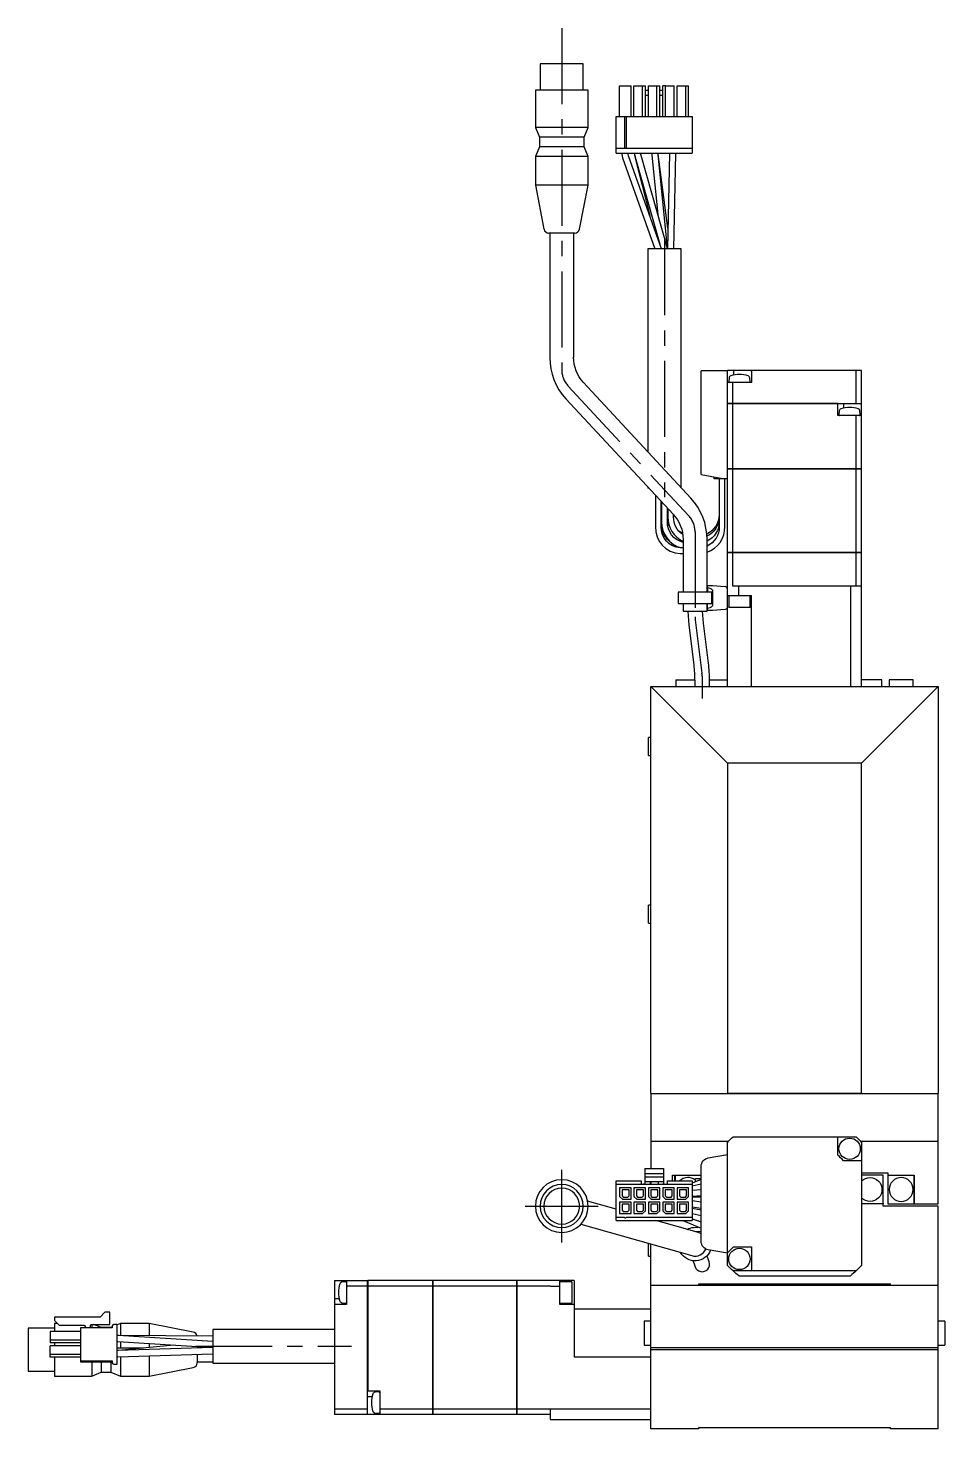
# Model space of a CAD drawing. Extents: x 0 to 866, y -8 to 761.
# Drawn here: x 675 to 866.4, y 240.6 to 533.1 of the extents above; entities that cross this region are included whole.
import ezdxf

# ---------------------------------------------------------------- set-up
doc = ezdxf.new("R2010")
doc.units = 0
doc.header["$LTSCALE"] = 0.5
doc.linetypes.add('CENTER', pattern=[50.8, 31.75, -6.35, 6.35, -6.35])
doc.layers.add('MSM_CENTER', color=1, linetype='CENTER')
doc.layers.add('MSM_CONTINUOUS', color=7, linetype='CONTINUOUS')

msp = doc.modelspace()

# ---------------------------------------------------------------- linework, layer by layer
at = {"layer": 'MSM_CENTER'}
for p, q in [((786.36, 533.1), (786.36, 461.77)), ((807.81, 489), (807.81, 435.12)), ((787.7, 458.36), (812.85, 431.29)), ((814.19, 427.89), (814.19, 410.16)), ((814.23, 409.54), (815.62, 398.41)), ((815.66, 397.79), (815.66, 393.1)), ((786.36, 279.54), (786.36, 294.74)), ((778.76, 287.14), (793.96, 287.14)), ((710.02, 257.87), (742.5, 257.87))]:
    msp.add_line(p, q, dxfattribs=at)
for centre, start, end in [((791.36, 461.77), 180, 222.8984), ((809.19, 427.89), 360, 42.8984), ((819.19, 410.16), 180, 187.1325), ((810.66, 397.79), 360, 7.1325)]:
    msp.add_arc(centre, 5, start, end, dxfattribs=at)
at = {"layer": 'MSM_CONTINUOUS'}
for p, q in [((790.86, 525.6), (781.86, 525.6)), ((781.86, 525.6), (781.86, 520.1)), ((790.86, 520.1), (790.86, 525.6)), ((798.44, 514.65), (798.44, 521)), ((798.44, 521), (800.84, 521)), ((800.84, 514.65), (800.84, 521)), ((801.44, 514.65), (801.44, 521)), ((801.44, 521), (803.24, 521)), ((803.24, 514.65), (803.24, 521)), ((803.24, 521), (803.84, 521)), ((803.84, 514.65), (803.84, 521)), ((804.44, 514.65), (804.44, 521)), ((804.44, 521), (806.24, 521)), ((806.24, 514.65), (806.24, 521)), ((806.24, 521), (806.84, 521)), ((806.84, 514.65), (806.84, 521)), ((807.44, 514.65), (807.44, 521)), ((808.04, 521), (807.44, 521)), ((808.04, 514.65), (808.04, 521)), ((808.04, 521), (809.84, 521)), ((809.84, 514.65), (809.84, 521)), ((810.44, 514.65), (810.44, 521)), ((810.44, 521), (812.24, 521)), ((812.24, 514.65), (812.24, 521)), ((812.24, 521), (812.84, 521)), ((812.84, 514.65), (812.84, 521)), ((791.86, 520.1), (780.86, 520.1)), ((780.86, 520.1), (780.86, 512.31)), ((791.86, 512.31), (791.86, 520.1)), ((803.84, 520.11), (804.44, 520.11)), ((803.84, 519.11), (804.44, 519.11)), ((806.84, 520.11), (807.44, 520.11)), ((806.84, 519.11), (807.44, 519.11)), ((791.86, 512.31), (780.86, 512.31)), ((780.86, 512.31), (781.71, 510.31)), ((791.01, 510.31), (791.86, 512.31)), ((797.71, 507), (797.71, 514.65)), ((797.71, 514.65), (813.56, 514.65)), ((799.49, 514.65), (799.49, 508.02)), ((799.79, 514.65), (799.79, 508.02)), ((813.56, 514.65), (813.56, 507)), ((791.01, 510.31), (781.71, 510.31)), ((781.71, 510.31), (781.71, 508.31)), ((791.01, 508.31), (791.01, 510.31)), ((781.71, 508.31), (780.86, 506.31)), ((791.86, 506.31), (780.86, 506.31)), ((780.86, 506.31), (780.86, 500.3)), ((791.01, 508.31), (781.71, 508.31)), ((791.86, 506.31), (791.01, 508.31)), ((791.86, 500.3), (791.86, 506.31)), ((797.71, 508.02), (813.56, 508.02)), ((797.71, 507), (813.56, 507)), ((798.82, 507.01), (799.08, 505.97)), ((800.31, 506.41), (800.14, 507)), ((800.31, 506.4), (800.14, 507)), ((806.87, 487.94), (800.31, 506.41)), ((801.49, 507.01), (801.63, 506.24)), ((801.5, 507.01), (801.67, 506.15)), ((801.63, 506.24), (804.74, 493.93)), ((801.67, 506.15), (806.86, 487.94)), ((802.92, 506.51), (802.81, 507)), ((808.46, 487.09), (802.92, 506.51)), ((805.17, 507), (805.2, 506.59)), ((805.2, 506.59), (806.44, 494.19)), ((806.49, 506.72), (806.47, 507)), ((806.5, 506.76), (806.47, 507)), ((808.45, 487.13), (806.49, 506.72)), ((808.54, 491.3), (806.5, 506.76)), ((808.86, 506.92), (808.46, 487.09)), ((808.86, 507), (808.85, 506.85)), ((808.86, 507), (808.86, 506.92)), ((809.76, 487), (810.16, 506.89)), ((810.16, 506.89), (810.16, 507)), ((799.08, 505.97), (805.82, 487)), ((791.86, 500.3), (780.86, 500.3)), ((780.86, 500.3), (782.66, 491.11)), ((790.05, 491.11), (791.86, 500.3)), ((789.07, 490.3), (783.65, 490.3)), ((783.86, 490.3), (783.86, 464.34)), ((788.86, 464.34), (788.86, 490.3)), ((811.31, 487), (804.31, 487)), ((804.31, 487), (804.31, 444.66)), ((807.16, 487), (806.87, 487.94)), ((811.31, 437.12), (811.31, 487)), ((815.46, 439.87), (815.46, 461.5)), ((820.96, 461.5), (815.46, 461.5)), ((820.96, 454.71), (820.96, 461.6)), ((848.96, 461.6), (820.96, 461.6)), ((821.29, 460.08), (821.23, 459.31)), ((822.21, 461.6), (822.21, 460.66)), ((825.69, 459.31), (825.62, 460.08)), ((825.96, 461.6), (825.96, 459.1)), ((847.8, 454.71), (847.8, 461.6)), ((848.96, 454.71), (848.96, 461.6)), ((813.32, 434.96), (790.89, 459.1)), ((825.96, 459.1), (820.96, 459.1)), ((822.11, 454.71), (822.11, 459.1)), ((787.23, 455.69), (809.66, 431.56)), ((820.96, 454.71), (848.96, 454.71)), ((820.96, 423.6), (820.96, 454.7)), ((843.96, 454.7), (820.96, 454.7)), ((822.11, 441.1), (822.11, 454.7)), ((843.96, 452.2), (843.96, 454.7)), ((845.21, 454.7), (845.21, 453.77)), ((845.21, 454.7), (848.95, 454.7)), ((848.96, 441.1), (848.96, 454.7)), ((848.96, 452.2), (843.96, 452.2)), ((844.29, 453.19), (844.23, 452.42)), ((847.8, 441.1), (847.8, 452.2)), ((848.69, 452.42), (848.62, 453.19)), ((815.46, 439.87), (820.36, 439)), ((818.16, 439), (818.16, 439.39)), ((820.96, 439), (818.16, 439)), ((819.21, 439), (819.21, 429)), ((820.41, 429), (820.41, 439)), ((820.96, 441.1), (848.96, 441.1)), ((848.96, 441.09), (820.96, 441.09)), ((820.97, 441.1), (820.97, 441.09)), ((822.11, 423.6), (822.11, 441.09)), ((822.12, 441.1), (822.12, 441.09)), ((847.79, 441.1), (847.79, 441.09)), ((847.8, 423.6), (847.8, 441.09)), ((848.95, 441.1), (848.95, 441.09)), ((848.96, 423.6), (848.96, 441.09)), ((804.31, 437.31), (804.31, 437)), ((804.6, 437), (804.31, 437)), ((805.91, 435.59), (805.91, 429)), ((807.11, 429), (807.11, 434.3)), ((807.21, 434.19), (807.21, 430)), ((808.41, 430), (808.41, 432.9)), ((808.56, 429.29), (808.41, 430.5)), ((808.51, 432.79), (808.51, 430)), ((808.51, 430), (808.56, 429.29)), ((809.71, 431), (809.71, 431.5)), ((819.21, 431.48), (819.2, 431.25)), ((808.56, 429.29), (808.57, 429.26)), ((808.57, 429.26), (808.56, 429.29)), ((811.11, 424.61), (811.15, 424.6)), ((811.69, 424.6), (811.11, 424.6)), ((811.69, 426.31), (811.69, 415.35)), ((816.69, 415.35), (816.69, 426.31)), ((811.11, 423.4), (811.69, 423.4)), ((820.96, 423.6), (848.96, 423.6)), ((848.96, 423.59), (820.96, 423.59)), ((820.96, 395.6), (820.96, 423.59)), ((820.97, 423.6), (820.97, 423.59)), ((822.11, 416.6), (822.11, 423.59)), ((822.12, 423.6), (822.12, 423.59)), ((847.79, 423.6), (847.79, 423.59)), ((847.8, 416.6), (847.8, 423.59)), ((848.95, 423.6), (848.95, 423.59)), ((848.96, 395.6), (848.96, 423.59)), ((817.69, 415.35), (810.69, 415.35)), ((810.69, 415.35), (810.69, 412.85)), ((816.76, 416.35), (816.69, 416.35)), ((816.76, 416.23), (816.76, 416.7)), ((816.76, 416.7), (817.86, 416.7)), ((816.76, 416.23), (816.76, 415.35)), ((817.69, 412.85), (817.69, 415.35)), ((817.86, 416.7), (820.5, 416.47)), ((817.86, 415.71), (817.86, 412.5)), ((848.96, 416.6), (822.11, 416.6)), ((823.3, 414.6), (823.3, 416.6)), ((846.62, 416.6), (846.62, 395.6)), ((817.69, 412.85), (810.69, 412.85)), ((811.69, 412.85), (811.69, 411.35)), ((816.69, 411.35), (816.69, 412.85)), ((816.76, 411.5), (816.76, 412.85)), ((820.96, 414.6), (825.96, 414.6)), ((821.21, 414.6), (821.21, 412.1)), ((825.71, 412.1), (825.71, 414.6)), ((825.96, 395.6), (825.96, 414.6)), ((811.69, 411.35), (816.69, 411.35)), ((812.65, 411.35), (812.86, 408.45)), ((815.94, 408.83), (815.75, 411.35)), ((816.69, 411.85), (816.76, 411.85)), ((817.86, 411.5), (816.76, 411.5)), ((820.5, 411.73), (817.86, 411.5)), ((825.71, 412.1), (821.21, 412.1)), ((812.86, 408.45), (813.91, 400.13)), ((816.98, 400.51), (815.94, 408.83)), ((816.98, 400.51), (816.98, 400.5)), ((804.96, 395.6), (864.96, 395.6)), ((820.96, 379.6), (804.96, 395.6)), ((804.96, 310.7), (804.96, 395.6)), ((810.21, 397), (814.11, 397)), ((810.21, 397), (810.21, 395.6)), ((814.11, 396.77), (814.11, 395.6)), ((817.21, 397), (820.96, 397)), ((817.21, 395.6), (817.21, 396.77)), ((853.21, 397), (848.96, 397)), ((864.96, 395.6), (848.96, 379.6)), ((853.21, 395.6), (853.21, 397)), ((859.71, 397), (854.71, 397)), ((854.71, 397), (854.71, 395.6)), ((859.71, 395.6), (859.71, 397)), ((864.96, 395.6), (864.96, 310.7)), ((804.46, 381.2), (804.46, 385)), ((804.96, 385), (804.46, 385)), ((804.46, 381.2), (804.96, 381.2)), ((848.96, 379.6), (820.96, 379.6)), ((820.96, 379.6), (820.96, 310.7)), ((848.96, 310.7), (848.96, 379.6)), ((804.46, 346.2), (804.46, 350)), ((804.96, 350), (804.46, 350)), ((804.46, 346.2), (804.96, 346.2)), ((804.96, 310.7), (805.06, 310.6)), ((864.96, 310.6), (804.96, 310.6)), ((804.96, 310.6), (804.96, 294.98)), ((820.86, 310.6), (820.96, 310.7)), ((820.96, 310.7), (848.96, 310.7)), ((848.96, 310.7), (849.06, 310.6)), ((864.86, 310.6), (864.96, 310.7)), ((864.96, 287.6), (864.96, 310.6)), ((822.11, 301.6), (847.8, 301.6)), ((843.96, 297.85), (843.96, 301.6)), ((821.1, 300.6), (804.96, 300.6)), ((820.96, 274.76), (820.96, 300.45)), ((864.96, 300.6), (848.81, 300.6)), ((848.96, 300.45), (848.96, 274.76)), ((816.95, 297.2), (820.96, 297.9)), ((848.96, 296.6), (845.21, 296.6)), ((803.71, 294.98), (803.71, 291.95)), ((803.71, 294.98), (807.57, 294.98)), ((803.71, 293.96), (807.57, 293.96)), ((803.71, 293.26), (807.57, 293.26)), ((807.57, 294.98), (807.57, 291.95)), ((809.46, 293.6), (815.46, 293.6)), ((809.46, 292.41), (809.46, 293.6)), ((810.01, 293.55), (809.96, 293.6)), ((809.96, 292.41), (809.96, 293.6)), ((810.01, 293.55), (810.01, 292.41)), ((815.46, 293.55), (810.01, 293.55)), ((815.46, 292.71), (813.56, 291.9)), ((814.26, 292.2), (814.26, 292.85)), ((815.46, 292.85), (814.26, 292.85)), ((815.46, 279.78), (815.46, 295.42)), ((848.96, 294.1), (854.46, 294.1)), ((853.46, 293.6), (848.96, 293.6)), ((853.46, 287.65), (853.46, 293.6)), ((854.46, 294.1), (854.46, 287.6)), ((854.46, 293.6), (859.96, 293.6)), ((859.91, 293.55), (854.46, 293.55)), ((859.91, 293.55), (859.96, 293.6)), ((859.91, 287.6), (859.91, 293.55)), ((859.96, 293.6), (859.96, 287.6)), ((797.71, 284.13), (797.71, 292.41)), ((797.71, 292.41), (802.91, 292.41)), ((797.71, 291.7), (813.56, 291.7)), ((798.44, 290.97), (798.44, 289.17)), ((800.84, 290.97), (798.44, 290.97)), ((798.95, 290.52), (798.95, 289.27)), ((800.42, 290.52), (798.95, 290.52)), ((800.42, 289.27), (800.42, 290.52)), ((800.84, 288.57), (800.84, 290.97)), ((801.44, 290.97), (801.44, 289.17)), ((803.84, 290.97), (801.44, 290.97)), ((801.95, 290.52), (801.95, 289.27)), ((803.42, 290.52), (801.95, 290.52)), ((802.91, 292.41), (802.91, 291.7)), ((803.42, 289.27), (803.42, 290.52)), ((803.71, 292.26), (807.57, 292.26)), ((803.84, 288.57), (803.84, 290.97)), ((804.44, 290.97), (804.44, 289.17)), ((806.84, 290.97), (804.44, 290.97)), ((804.81, 292.26), (804.81, 291.7)), ((804.95, 290.52), (804.95, 289.27)), ((806.42, 290.52), (804.95, 290.52)), ((804.96, 292.26), (804.96, 291.7)), ((806.42, 289.27), (806.42, 290.52)), ((806.46, 292.26), (806.46, 291.7)), ((806.84, 288.57), (806.84, 290.97)), ((807.44, 290.97), (807.44, 289.17)), ((809.84, 290.97), (807.44, 290.97)), ((807.95, 290.52), (807.95, 289.27)), ((809.42, 290.52), (807.95, 290.52)), ((808.37, 292.41), (808.37, 291.7)), ((808.37, 292.41), (813.56, 292.41)), ((809.42, 289.27), (809.42, 290.52)), ((809.84, 288.57), (809.84, 290.97)), ((810.44, 290.97), (810.44, 288.57)), ((812.84, 290.97), (810.44, 290.97)), ((810.95, 290.52), (810.95, 289.27)), ((812.42, 290.52), (810.95, 290.52)), ((812.42, 289.27), (812.42, 290.52)), ((812.84, 289.17), (812.84, 290.97)), ((813.56, 292.41), (813.56, 284.13)), ((813.56, 291.36), (815.46, 291.77)), ((815.44, 290.54), (813.56, 290.38)), ((797.71, 286.5), (791.75, 288.2)), ((798.44, 289.17), (799.04, 288.57)), ((800.84, 287.97), (798.44, 287.97)), ((798.44, 287.97), (798.44, 285.57)), ((798.95, 289.27), (799.2, 289.02)), ((798.95, 287.52), (798.95, 286.27)), ((800.42, 287.52), (798.95, 287.52)), ((799.04, 288.57), (800.84, 288.57)), ((799.2, 289.02), (800.17, 289.02)), ((800.17, 289.02), (800.42, 289.27)), ((800.42, 286.27), (800.42, 287.52)), ((800.84, 285.57), (800.84, 287.97)), ((801.44, 289.17), (802.04, 288.57)), ((803.84, 287.97), (801.44, 287.97)), ((801.44, 287.97), (801.44, 285.57)), ((801.95, 289.27), (802.2, 289.02)), ((801.95, 287.52), (801.95, 286.27)), ((803.42, 287.52), (801.95, 287.52)), ((802.04, 288.57), (803.84, 288.57)), ((802.2, 289.02), (803.17, 289.02)), ((803.17, 289.02), (803.42, 289.27)), ((803.42, 286.27), (803.42, 287.52)), ((803.84, 286.17), (803.84, 287.97)), ((804.44, 289.17), (805.04, 288.57)), ((804.44, 287.97), (804.44, 285.57)), ((806.84, 287.97), (804.44, 287.97)), ((804.95, 289.27), (805.2, 289.02)), ((804.95, 287.52), (804.95, 286.27)), ((806.42, 287.52), (804.95, 287.52)), ((805.04, 288.57), (806.84, 288.57)), ((805.2, 289.02), (806.17, 289.02)), ((806.17, 289.02), (806.42, 289.27)), ((806.42, 286.27), (806.42, 287.52)), ((806.84, 286.17), (806.84, 287.97)), ((807.44, 289.17), (808.04, 288.57)), ((807.44, 287.97), (807.44, 286.17)), ((809.84, 287.97), (807.44, 287.97)), ((807.95, 289.27), (808.2, 289.02)), ((807.95, 287.52), (807.95, 286.27)), ((809.42, 287.52), (807.95, 287.52)), ((808.04, 288.57), (809.84, 288.57)), ((808.2, 289.02), (809.17, 289.02)), ((809.17, 289.02), (809.42, 289.27)), ((809.42, 286.27), (809.42, 287.52)), ((809.84, 285.57), (809.84, 287.97)), ((810.44, 288.57), (812.24, 288.57)), ((812.84, 287.97), (810.44, 287.97)), ((810.44, 287.97), (810.44, 285.57)), ((810.95, 289.27), (811.2, 289.02)), ((810.95, 287.52), (810.95, 286.27)), ((812.42, 287.52), (810.95, 287.52)), ((811.2, 289.02), (812.17, 289.02)), ((812.17, 289.02), (812.42, 289.27)), ((812.84, 289.17), (812.24, 288.57)), ((812.42, 286.27), (812.42, 287.52)), ((812.84, 286.17), (812.84, 287.97)), ((813.56, 289.18), (815.46, 289.34)), ((815.46, 289.01), (813.56, 288.97)), ((815.46, 287.94), (813.56, 288.21)), ((813.56, 287), (815.46, 286.73)), ((813.56, 286.71), (815.46, 286.35)), ((814.26, 288.99), (814.26, 289.23)), ((848.96, 287.65), (853.46, 287.65)), ((853.46, 287.6), (848.96, 287.6)), ((853.46, 287.65), (853.46, 287.6)), ((853.46, 287.1), (853.46, 287.6)), ((864.96, 287.1), (853.46, 287.1)), ((854.46, 287.6), (864.96, 287.6)), ((864.96, 240.6), (864.96, 287.1)), ((797.71, 284.84), (799.49, 284.84)), ((797.71, 284.13), (813.56, 284.13)), ((798.44, 285.57), (800.84, 285.57)), ((798.95, 286.27), (799.2, 286.02)), ((799.2, 286.02), (800.17, 286.02)), ((799.49, 284.74), (799.49, 284.84)), ((799.79, 284.84), (813.56, 284.84)), ((799.79, 284.84), (799.79, 284.74)), ((800.17, 286.02), (800.42, 286.27)), ((801.44, 285.57), (803.24, 285.57)), ((801.95, 286.27), (802.2, 286.02)), ((802.2, 286.02), (803.17, 286.02)), ((803.17, 286.02), (803.42, 286.27)), ((803.24, 285.57), (803.84, 286.17)), ((804.44, 285.57), (806.24, 285.57)), ((804.95, 286.27), (805.2, 286.02)), ((805.2, 286.02), (806.17, 286.02)), ((812.17, 282.38), (806.01, 284.13)), ((806.17, 286.02), (806.42, 286.27)), ((806.24, 285.57), (806.84, 286.17)), ((808.04, 285.57), (807.44, 286.17)), ((807.95, 286.27), (808.2, 286.02)), ((808.04, 285.57), (809.84, 285.57)), ((808.2, 286.02), (809.17, 286.02)), ((809.17, 286.02), (809.42, 286.27)), ((810.44, 285.57), (812.24, 285.57)), ((810.95, 286.27), (811.2, 286.02)), ((811.2, 286.02), (812.17, 286.02)), ((811.61, 284.13), (815.46, 282.5)), ((812.17, 286.02), (812.42, 286.27)), ((812.24, 285.57), (812.84, 286.17)), ((815.48, 285.12), (813.56, 285.49)), ((813.56, 284.48), (815.46, 283.87)), ((815.44, 283.81), (814.83, 284.07)), ((790.38, 283.39), (810.8, 277.57)), ((814.87, 281.61), (812.17, 282.38)), ((813.88, 282.69), (814.82, 282.77)), ((815.46, 281.82), (814.43, 281.73)), ((804.46, 276.7), (804.46, 279.38)), ((804.96, 240.6), (804.96, 279.23)), ((820.96, 277.3), (816.95, 278.01)), ((822.21, 278.6), (825.96, 278.6)), ((825.96, 278.6), (825.96, 273.6)), ((804.46, 276.7), (804.96, 276.7)), ((810.8, 277.57), (813.5, 276.8)), ((813.76, 275.73), (813.98, 275.09)), ((813.98, 275.09), (814.19, 274.48)), ((816.91, 276.12), (816.68, 276.75)), ((817.12, 275.5), (816.91, 276.12)), ((847.8, 273.6), (822.11, 273.6)), ((823.3, 272.6), (846.62, 272.6)), ((738.96, 271.6), (738.96, 243.6)), ((738.96, 271.6), (745.85, 271.6)), ((741.25, 271.33), (740.48, 271.27)), ((741.46, 271.6), (741.46, 266.6)), ((745.85, 270.45), (741.46, 270.45)), ((745.85, 243.6), (745.85, 271.6)), ((745.86, 271.6), (745.86, 248.6)), ((759.46, 271.6), (745.86, 271.6)), ((759.46, 270.45), (745.86, 270.45)), ((759.46, 243.6), (759.46, 271.6)), ((759.46, 271.59), (759.47, 271.59)), ((759.46, 270.44), (759.47, 270.44)), ((776.96, 271.6), (759.47, 271.6)), ((759.47, 271.6), (759.47, 243.6)), ((776.96, 270.45), (759.47, 270.45)), ((776.96, 243.6), (776.96, 271.6)), ((776.96, 271.59), (776.97, 271.59)), ((776.96, 270.44), (776.97, 270.44)), ((788.96, 271.6), (776.97, 271.6)), ((776.97, 271.6), (776.97, 243.6)), ((783.96, 270.45), (776.97, 270.45)), ((783.96, 270.45), (785.96, 270.45)), ((785.96, 266.6), (785.96, 271.6)), ((788.46, 271.35), (785.96, 271.35)), ((788.46, 271.35), (788.46, 266.85)), ((788.96, 271.6), (788.96, 255.6)), ((804.96, 270.6), (864.96, 270.6)), ((814.96, 270.9), (854.96, 270.9)), ((814.96, 270.6), (814.96, 270.9)), ((854.96, 270.6), (854.96, 270.9)), ((738.96, 267.85), (739.9, 267.85)), ((741.46, 266.6), (738.96, 266.6)), ((740.48, 266.94), (741.25, 266.87)), ((785.96, 266.85), (788.46, 266.85)), ((788.96, 266.6), (785.96, 266.6)), ((680.45, 263.96), (680.45, 263.26)), ((689.99, 263.96), (680.45, 263.96)), ((680.45, 263.26), (681.45, 262.26)), ((691.01, 264.98), (689.99, 263.96)), ((692.01, 264.98), (691.01, 264.98)), ((692.01, 262.45), (692.01, 264.98)), ((804.96, 265.6), (788.96, 265.6)), ((674.96, 261.64), (674.96, 252.64)), ((680.46, 261.64), (674.96, 261.64)), ((685.91, 260.97), (679.56, 260.97)), ((679.56, 260.97), (679.56, 258.57)), ((680.46, 262.64), (680.46, 260.97)), ((681.08, 262.64), (680.46, 262.64)), ((681.45, 262.26), (686.58, 262.26)), ((692.54, 261.7), (685.91, 261.7)), ((685.91, 261.7), (685.91, 254.59)), ((686.86, 261.98), (686.86, 261.7)), ((688.01, 261.7), (688.01, 262.3)), ((688.16, 262.45), (692.01, 262.45)), ((688.25, 262.45), (688.25, 261.7)), ((690.25, 261.79), (688.68, 262.45)), ((690.25, 261.79), (690.25, 261.7)), ((692.25, 261.79), (690.25, 261.79)), ((692.54, 261.91), (692.25, 261.79)), ((692.25, 261.79), (692.25, 261.7)), ((692.54, 262.11), (692.54, 261.7)), ((693.56, 262.41), (692.84, 262.41)), ((694.25, 262.64), (693.56, 262.34)), ((693.56, 254.13), (693.56, 262.41)), ((694.25, 262.64), (694.25, 260.11)), ((700.26, 262.64), (694.25, 262.64)), ((700.26, 262.64), (700.26, 260.1)), ((709.45, 260.83), (700.26, 262.64)), ((713.56, 261.37), (713.56, 254.37)), ((738.96, 261.37), (713.56, 261.37)), ((803.56, 263.1), (803.56, 258.1)), ((804.96, 263.1), (803.56, 263.1)), ((866.36, 263.1), (864.96, 263.1)), ((866.36, 263.1), (866.36, 258.1)), ((685.91, 259.17), (679.56, 259.17)), ((685.91, 258.57), (679.56, 258.57)), ((685.91, 257.97), (679.56, 257.97)), ((679.56, 255.57), (679.56, 257.97)), ((680.46, 258.57), (680.46, 257.97)), ((693.76, 260.14), (693.56, 260.15)), ((693.89, 260.15), (693.56, 260.15)), ((693.56, 258.85), (693.68, 258.85)), ((693.56, 258.84), (693.68, 258.84)), ((694.23, 257.46), (693.56, 257.46)), ((713.54, 257.6), (693.63, 256.96)), ((693.68, 258.85), (713.54, 257.6)), ((693.68, 258.84), (694.34, 258.8)), ((713.56, 258.9), (693.76, 260.14)), ((705.41, 258.11), (693.84, 256.99)), ((713.56, 260), (693.89, 260.15)), ((699.08, 257.5), (694.23, 257.46)), ((694.25, 258.81), (694.25, 257.46)), ((700.26, 258.43), (700.26, 257.61)), ((803.56, 258.1), (804.96, 258.1)), ((804.96, 257.6), (864.96, 257.6)), ((864.96, 258.1), (866.36, 258.1)), ((685.91, 256.17), (679.56, 256.17)), ((685.91, 255.57), (679.56, 255.57)), ((680.46, 255.57), (680.46, 251.64)), ((685.91, 254.84), (692.54, 254.84)), ((685.91, 254.59), (692.54, 254.59)), ((688.25, 254.59), (688.25, 251.64)), ((690.25, 254.59), (690.25, 252.49)), ((692.25, 254.59), (692.25, 252.49)), ((692.54, 254.84), (692.54, 254.43)), ((693.84, 256.99), (693.56, 256.96)), ((693.63, 256.96), (693.56, 256.96)), ((693.56, 255.66), (693.67, 255.66)), ((693.67, 255.66), (713.56, 256.3)), ((694.25, 255.72), (694.25, 251.64)), ((700.26, 255.87), (700.26, 251.64)), ((710.26, 256.2), (710.26, 254.42)), ((710.26, 254.64), (713.56, 254.64)), ((804.96, 255.6), (788.96, 255.6)), ((864.96, 257.1), (804.96, 257.1)), ((674.96, 252.64), (680.46, 252.64)), ((680.46, 251.64), (688.25, 251.64)), ((688.25, 251.64), (690.25, 252.49)), ((690.25, 252.49), (692.25, 252.49)), ((692.25, 252.49), (694.25, 251.64)), ((692.84, 254.13), (693.56, 254.13)), ((694.25, 251.64), (700.26, 251.64)), ((700.26, 251.64), (709.45, 253.44)), ((713.56, 254.37), (738.96, 254.37)), ((745.86, 248.6), (748.36, 248.6)), ((745.86, 247.35), (746.79, 247.35)), ((748.14, 248.33), (747.37, 248.27)), ((748.36, 248.6), (748.36, 243.6)), ((745.85, 244.76), (738.96, 244.76)), ((745.85, 243.6), (738.96, 243.6)), ((759.46, 243.6), (745.86, 243.6)), ((747.37, 243.94), (748.14, 243.87)), ((759.46, 244.76), (748.36, 244.76)), ((759.46, 244.77), (759.47, 244.77)), ((759.46, 243.61), (759.47, 243.61)), ((776.96, 244.76), (759.47, 244.76)), ((776.96, 243.6), (759.47, 243.6)), ((776.96, 244.77), (776.97, 244.77)), ((776.96, 243.61), (776.97, 243.61)), ((783.96, 244.76), (776.97, 244.76)), ((783.96, 243.6), (776.97, 243.6)), ((804.96, 244.76), (783.96, 244.76)), ((783.96, 244.76), (783.96, 242.6)), ((783.96, 242.6), (804.96, 242.6)), ((814.96, 240.6), (804.96, 240.6)), ((814.96, 240.9), (854.96, 240.9)), ((814.96, 240.6), (814.96, 240.9)), ((854.96, 240.6), (854.96, 240.9)), ((864.96, 240.6), (854.96, 240.6))]:
    msp.add_line(p, q, dxfattribs=at)
for centre in [(846.46, 299.1), (823.46, 276.1)]:
    msp.add_circle(centre, 2.23, dxfattribs=at)
at = {"layer": 'MSM_CONTINUOUS', "extrusion": (0, 0, -1)}
for centre, radius in [((-786.36, 287.14), 5.5), ((-857.21, 290.6), 2.5), ((-786.36, 287.14), 4.5), ((-786.36, 287.14), 3.75)]:
    msp.add_circle(centre, radius, dxfattribs=at)
at = {"layer": 'MSM_CONTINUOUS'}
for centre, radius, start, end in [((783.65, 491.3), 1, 191.1187, 270), ((789.07, 491.3), 1, 270, 348.8813), ((796.57, 464.31), 12.71, 179.8596, 222.7047), ((821.43, 459.29), 0.2, 175, 251.8051), ((821.79, 460.03), 0.5, 107.6292, 175), ((823.46, 454.79), 6, 72.3708, 107.6292), ((825.12, 460.03), 0.5, 5, 72.3708), ((825.49, 459.29), 0.2, 288.1949, 5), ((844.79, 453.14), 0.5, 107.6292, 175), ((846.46, 447.9), 6, 72.3708, 107.6292), ((848.12, 453.14), 0.5, 5, 72.3708), ((844.43, 452.4), 0.2, 175, 270), ((848.49, 452.4), 0.2, 270, 5), ((803.98, 426.34), 12.71, 359.8596, 42.7047), ((812.78, 429.93), 5.57, 179.2277, 252.6191), ((814.09, 430.97), 5.59, 179.7079, 244.4798), ((811.31, 428.81), 5.41, 177.9067, 267.8727), ((815, 428.81), 5.41, 288.1757, 2.0343), ((816.67, 414.63), 1.6, 42.1304, 86.894), ((820.46, 415.97), 0.5, 360, 85), ((816.67, 413.57), 1.6, 273.106, 317.8696), ((786.71, 396.8), 30.5, 359.9405, 6.9901), ((812.71, 290.6), 2.5, 51.6839, 133.5589), ((814.19, 279.2), 2.5, 59.4613, 74.0889), ((814.19, 279.2), 2.5, 254.0889, 335.5449), ((815.66, 274.99), 1.55, 199.2361, 19.2361), ((745.77, 269.1), 6, 162.3708, 197.6292), ((740.53, 270.77), 0.5, 95, 162.3708), ((741.27, 271.13), 0.2, 18.1949, 95), ((740.53, 267.44), 0.5, 197.6292, 265), ((741.27, 267.07), 0.2, 265, 341.8051), ((692.84, 262.11), 0.3, 90, 180), ((709.26, 259.85), 1, 10.2037, 78.8813), ((692.84, 254.43), 0.3, 180, 270), ((709.26, 254.42), 1, 281.1187, 0), ((752.66, 246.1), 6, 162.3708, 197.6292), ((747.42, 247.77), 0.5, 95, 162.3708), ((748.16, 248.13), 0.2, 0, 95), ((747.42, 244.44), 0.5, 197.6292, 265), ((748.16, 244.07), 0.2, 265, 360)]:
    msp.add_arc(centre, radius, start, end, dxfattribs=at)
at = {"layer": 'MSM_CONTINUOUS', "extrusion": (0, 0, -1)}
for centre, radius, start, end in [((-796.57, 464.32), 7.72, 317.4429, 0.2099), ((-812.7, 429.89), 4.29, 283.5879, 1.5108), ((-803.97, 426.34), 7.72, 137.4429, 180.2099), ((-814.06, 430.96), 4.36, 304.1184, 0.5686), ((-814.82, 431.45), 4.39, 179.8692, 245.5025), ((-814.85, 430.96), 4.36, 179.4143, 245.3282), ((-814.92, 429.89), 4.29, 178.4433, 245.7003), ((-811.33, 428.82), 4.22, 272.931, 2.4936), ((-812.55, 429.9), 5.45, 293.9954, 358.8909), ((-813.44, 431.56), 4.37, 295.1376, 307.0419), ((-815, 428.81), 4.22, 177.4296, 246.3455), ((-820.46, 412.23), 0.5, 180, 265), ((-786.82, 396.81), 27.29, 173.0127, 180.0798), ((-834.96, 287.6), 19, 42.5374, 47.4626), ((-834.96, 287.6), 19, 132.5374, 137.4636), ((-817.26, 295.42), 1.8, 0, 80), ((-858, 310.65), 19, 312.3336, 317.6664), ((-850.71, 290.6), 2.5, 45.573, 314.427), ((-803.46, 291.95), 0.25, 180, 270), ((-807.82, 291.95), 0.25, 270, 0), ((-799.64, 284.74), 0.15, 180, 0), ((-814.19, 279.2), 3.5, 61.4958, 85), ((-814.19, 279.2), 3.5, 201.4615, 330.3264), ((-817.26, 279.78), 1.8, 280, 0), ((-835, 264.56), 19, 42.3336, 47.6664), ((-834.96, 287.6), 19, 312.5364, 317.4626), ((-834.96, 287.6), 19, 307.8636, 312.5369), ((-834.96, 287.6), 19, 222.5369, 232.1364), ((-834.96, 287.6), 19, 222.5364, 227.4636), ((-686.58, 261.98), 0.28, 90, 180), ((-688.16, 262.3), 0.15, 0, 90)]:
    msp.add_arc(centre, radius, start, end, dxfattribs=at)

doc.saveas('drawing.dxf')
